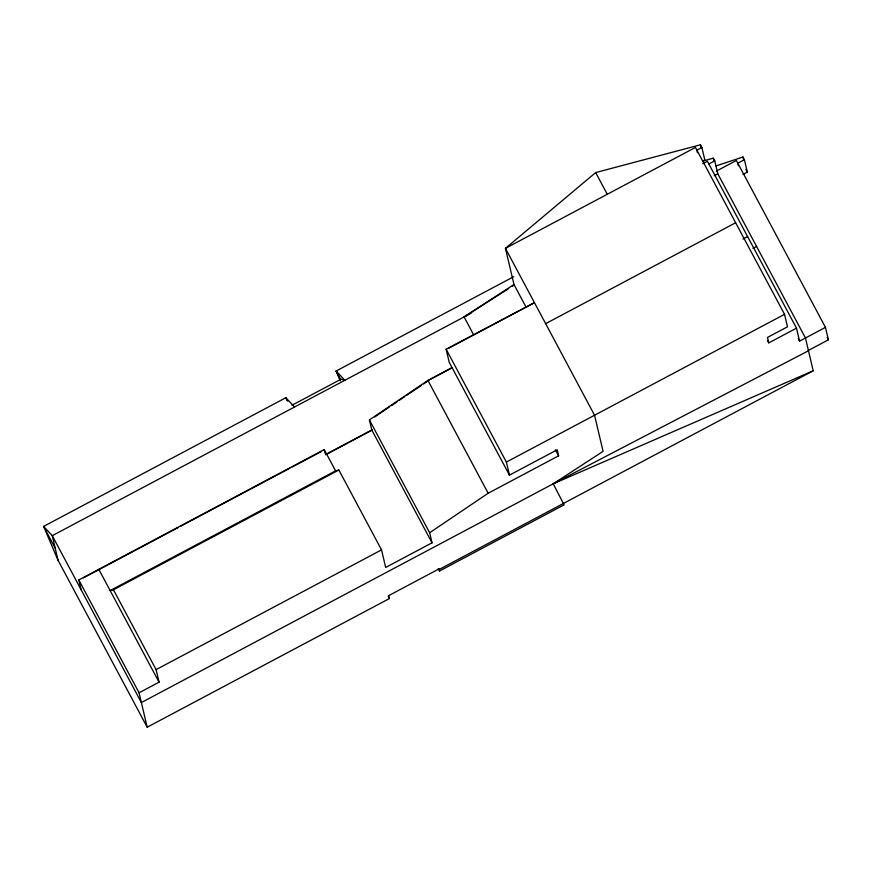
<?xml version="1.0" encoding="UTF-8"?>
<svg xmlns="http://www.w3.org/2000/svg" width="872" height="872" viewBox="0 0 872 872"><rect width="100%" height="100%" fill="white"/><g stroke="black" fill="none" stroke-linecap="round" stroke-linejoin="round"><path stroke-width="1.31" d="M702.832 161.058L704.827 159.99L701.884 147.499L700.434 144.796L595.674 172.569L505.455 248.357L513.979 284.501L526.099 307.206M338.881 470.03L113.436 589.777L110.155 590.595L335.589 470.847L338.881 470.03L381.533 549.883L385.675 567.443L432.032 542.82L371.788 429.983L369.412 419.923L427.912 380.41L451.794 367.722M374.677 416.958L389.108 407.213M391.332 405.709L396.891 401.959M399.114 400.455L404.663 396.706M406.886 395.201L421.329 385.457M423.541 383.953L429.1 380.203M432.032 542.82L429.656 532.759L488.167 493.247L558.614 455.827L557.186 449.788L509.466 475.142L449.222 362.305L446.137 349.236L534.383 302.715M473.67 334.859L464.1 316.939L513.979 284.501M294.529 407.006L285.863 397.719L43.6 526.405L52.266 535.691L141.362 702.559L553.208 483.807L603.086 451.369L594.551 415.236L505.455 248.357L695.431 147.444L784.538 314.323L787.481 326.815L767.491 337.431L768.777 342.881L796.496 328.155L707.399 161.276L702.778 163.74M464.1 316.939L508.638 288.61M512.06 286.43L514.338 284.981M701.884 147.499L696.881 150.158L697.469 152.655M708.838 163.99L714.757 160.851L713.307 158.148L702.876 161.124M340.309 380.672L336.178 370.992L513.75 276.675M716.359 171.108L736.36 160.492L825.468 327.371L828.4 339.808L808.399 350.435M714.266 175.708L717.809 173.822L714.757 160.851M715.977 165.953L742.955 156.993L744.405 159.707L737.81 163.206L738.399 165.691M291.957 405.251L341.072 379.167L344.843 380.279L336.178 370.992L340.462 380.704M471.24 313.146L52.266 535.691L58.075 560.336L147.183 727.204L389.446 598.53L388.748 595.598L439.074 568.871L439.564 570.986L564.097 504.844L553.208 483.807L808.475 350.762M742.944 174.487L747.337 172.144L744.405 159.707M448.677 348.233L533.195 303.347M451.74 368.028L430.212 379.451M545.654 323.654L735.641 222.742M81.118 589.734L78.807 579.956L324.242 449.592L335.589 470.847M83.45 577.864L178.291 527.495M180.689 526.219L289.94 468.188M292.349 466.912L321.158 451.609M325.43 454.617L371.788 429.983M325.899 454.661L372.377 429.972M742.977 239.037L747.598 236.574M753.027 248.291L756.569 246.405M509.466 475.142L506.381 462.073L784.538 314.323M147.183 727.204L139.062 692.793L159.053 682.177L156.099 669.62L381.533 549.883M798.283 338.75L799.559 341.126L825.468 327.371M439.205 569.438L813.205 370.785L805.466 337.987L717.809 173.822M553.208 483.807L813.205 370.785M745.887 169.43L747.337 172.144M827.125 337.42L828.4 339.808M767.502 340.505L768.777 342.881M595.674 172.569L607.261 194.282M555.41 449.821L558.614 455.827M446.137 349.236L506.381 462.073M427.912 380.41L488.167 493.247M369.412 419.923L429.656 532.759M336.178 370.992L340.571 379.211M438.289 568.588L439.564 570.986M287.749 401.24L285.863 397.719L286.899 400.139M388.171 596.154L389.446 598.53M113.436 589.777L156.099 669.62M98.809 569.34L159.053 682.177M78.807 579.956L139.062 692.793M55.187 548.107L43.6 526.405L58.075 560.336M796.496 328.155L799.559 341.126M742.955 156.993L743.543 159.478M713.307 158.148L713.917 160.731M700.434 144.796L701.023 147.292M324.242 449.592L325.136 453.364"/></g></svg>
